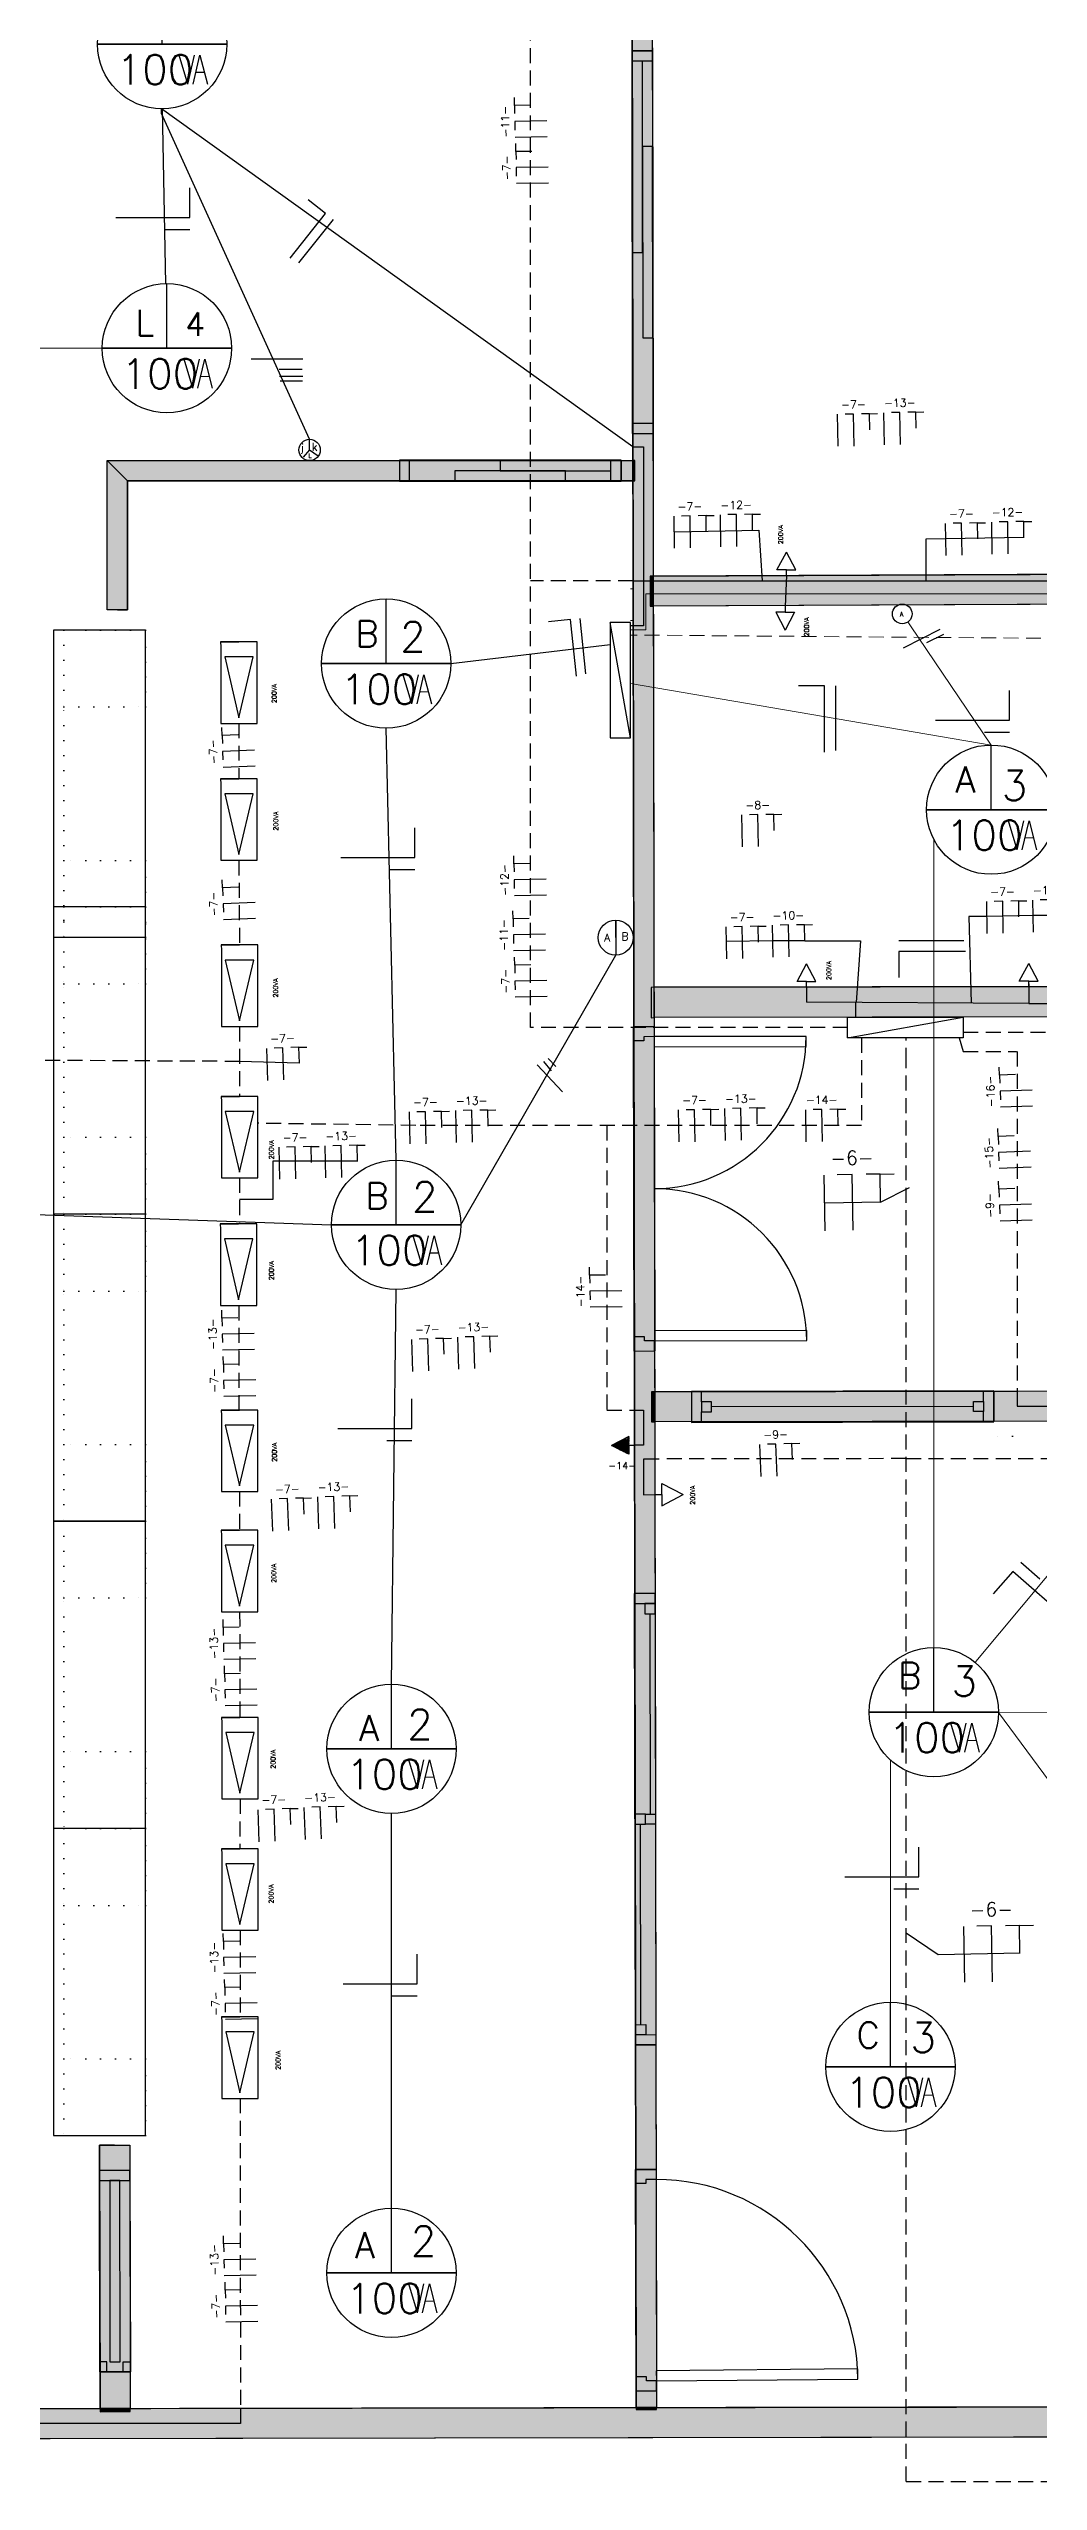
# Model space of a CAD drawing. Extents: x 15 to 36091, y -61 to 20359.
# Drawn here: x 11624 to 16537, y 242 to 12320 of the extents above; entities that cross this region are included whole.
import ezdxf
from ezdxf.enums import TextEntityAlignment as Align

# ---------------------------------------------------------------- set-up
doc = ezdxf.new("R2010")
doc.units = 0
doc.header["$LTSCALE"] = 297
doc.header["$MEASUREMENT"] = 0
for name, pattern in [('DASHED2', [0.375, 0.25, -0.125]), ('DOT', [0.25, 0, -0.25]), ('HIDDEN', [0.375, 0.25, -0.125])]:
    doc.linetypes.add(name, pattern=pattern)
doc.layers.get('0').update_dxf_attribs({"linetype": 'CONTINUOUS'})
for name, color, linetype in [('BUILDING_ENVELOPE', 7, 'CONTINUOUS'), ('circuito6', 170, 'DASHED2'), ('circuito7', 20, 'CONTINUOUS'), ('circuito8', 50, 'CONTINUOUS'), ('circuito9', 70, 'CONTINUOUS'), ('CIRCUITOS', 7, 'CONTINUOUS'), ('ENVELOPE_DE_CONSTRUçãO', 7, 'CONTINUOUS'), ('LEGENDAS', 7, 'CONTINUOUS'), ('MOVABLE_FURNISHINGS', 7, 'CONTINUOUS'), ('QUADROS', 1, 'CONTINUOUS'), ('tomadas1', 250, 'CONTINUOUS')]:
    doc.layers.add(name, color=color, linetype=linetype)
for name, color, linetype, lineweight in [('circuito1', 211, 'DASHED2', 20), ('circuito2', 10, 'CONTINUOUS', 30), ('circuito3', 100, 'CONTINUOUS', 20), ('circuito4', 50, 'CONTINUOUS', 30), ('circuito5', 130, 'CONTINUOUS', 20)]:
    doc.layers.add(name, color=color, linetype=linetype, lineweight=lineweight)
doc.styles.get("Standard").update_dxf_attribs({"font": 'txt.shx'})

# ---------------------------------------------------------------- blocks, each defined once
blk = doc.blocks.new('A$Ce5f4a9b8')
for p, q in [((321, 321), (321, 642)), ((321, 321), (0, 321)), ((0, 321), (642, 321)), ((642, 321), (321, 321))]:
    blk.add_line(p, q)
at = {"linetype": 'ByBlock'}
for p, q in [((449, 122), (406, 266)), ((449, 122), (482, 266)), ((475, 122), (509, 266)), ((509, 266), (546, 122)), ((489, 181), (531, 182))]:
    blk.add_line(p, q, dxfattribs=at)
blk.add_circle((321, 321), 321)
blk.add_text('100', height=148.2).set_placement((95, 120))
blk = doc.blocks.new('A$C8bd6be3f')
for p, q in [((146, 146), (57, 47)), ((146, 146), (146, 291)), ((146, 146), (146, 146)), ((146, 146), (146, 146)), ((146, 146), (146, 146)), ((146, 146), (146, 146)), ((146, 146), (146, 146)), ((146, 146), (146, 146)), ((146, 146), (146, 146)), ((146, 146), (146, 146)), ((146, 146), (146, 146)), ((146, 146), (146, 146)), ((146, 146), (146, 146)), ((146, 146), (146, 146)), ((146, 146), (146, 146)), ((146, 146), (146, 146)), ((146, 146), (146, 146)), ((146, 146), (146, 146)), ((146, 146), (146, 146)), ((146, 146), (146, 146)), ((146, 146), (146, 146)), ((146, 146), (146, 146)), ((146, 146), (261, 65)), ((291, 146), (291, 146)), ((291, 146), (291, 146))]:
    blk.add_line(p, q)
blk.add_circle((146, 146), 146)
blk = doc.blocks.new('A$C7d9de176')
for p, q in [((288, 740), (0, 740)), ((288, 0), (288, 740)), ((410, 740), (410, 19))]:
    blk.add_line(p, q)
blk = doc.blocks.new('A$Cbc6e8e41')
for p, q in [((87, 87), (87, 174)), ((87, 174), (87, 0))]:
    blk.add_line(p, q)
blk.add_circle((87, 87), 87)
at = {"char_height": 38.9, "attachment_point": 1}
for s, insert in [('A', (30, 106)), ('B', (116, 112))]:
    blk.add_mtext_dynamic_manual_height_columns(s, width=4.91, gutter_width=195, heights=[0], dxfattribs=dict(at, insert=insert))
blk = doc.blocks.new('A$C657a848f')
for p, q in [((147, 368), (0, 368)), ((147, 0), (147, 368)), ((208, 368), (208, 243))]:
    blk.add_line(p, q)
blk = doc.blocks.new('A$C4cfb3c52')
for p, q in [((126, 0), (0, 134)), ((31, 150), (69, 105)), ((55, 166), (92, 125))]:
    blk.add_line(p, q)
blk = doc.blocks.new('tomadasub')
at = {"layer": 'tomadas1', "linetype": 'ByBlock'}
for p, q in [((12660, 9598), (12388, 9598)), ((12388, 9598), (12390, 9560)), ((12388, 9598), (12524, 9598)), ((12660, 8992), (12660, 9598)), ((12390, 9560), (12390, 8992)), ((12524, 9486), (12419, 9486)), ((12419, 9486), (12524, 9034)), ((12524, 9034), (12630, 9486)), ((12630, 9486), (12524, 9486)), ((12390, 8992), (12660, 8992))]:
    blk.add_line(p, q, dxfattribs=at)
blk = doc.blocks.new('tomada')
at = {"layer": 'tomadas1', "color": 0, "linetype": 'ByBlock'}
for p, q in [((22843, 814), (22890, 902)), ((22936, 814), (22890, 902)), ((22890, 814), (22843, 814)), ((22890, 785), (22890, 814)), ((22890, 814), (22936, 814))]:
    blk.add_line(p, q, dxfattribs=at)
blk = doc.blocks.new('tomada1')
at = {"layer": 'tomadas1', "color": 0, "linetype": 'ByBlock'}
for p, q in [((22646, 839), (22701, 945)), ((22756, 839), (22701, 945)), ((22701, 945), (22701, 839)), ((22701, 839), (22646, 839)), ((22701, 805), (22701, 839)), ((22701, 839), (22756, 839))]:
    blk.add_line(p, q, dxfattribs=at)
at = {"layer": 'tomadas1', "linetype": 'ByBlock'}
for p, q in [((22655, 857), (22701, 905)), ((22701, 911), (22662, 869)), ((22667, 879), (22701, 917)), ((22701, 924), (22672, 889)), ((22678, 901), (22701, 927)), ((22701, 933), (22685, 914)), ((22685, 914), (22690, 924)), ((22690, 924), (22701, 937)), ((22701, 940), (22696, 936)), ((22701, 937), (22701, 940)), ((22701, 927), (22701, 933)), ((22701, 917), (22701, 924)), ((22701, 905), (22701, 911)), ((22649, 839), (22701, 892)), ((22653, 839), (22649, 839)), ((22701, 897), (22651, 849)), ((22651, 849), (22655, 857)), ((22701, 887), (22653, 839)), ((22657, 839), (22701, 881)), ((22663, 839), (22657, 839)), ((22662, 869), (22667, 879)), ((22701, 876), (22663, 839)), ((22666, 839), (22701, 870)), ((22672, 839), (22666, 839)), ((22672, 889), (22678, 901)), ((22701, 866), (22672, 839)), ((22677, 839), (22701, 861)), ((22683, 839), (22677, 839)), ((22701, 856), (22683, 839)), ((22691, 839), (22701, 847)), ((22701, 892), (22701, 897)), ((22701, 881), (22701, 887)), ((22701, 870), (22701, 876)), ((22701, 861), (22701, 866)), ((22701, 847), (22701, 856))]:
    blk.add_line(p, q, dxfattribs=at)
blk = doc.blocks.new('tomada2')
at = {"layer": 'tomadas1', "linetype": 'ByBlock'}
for p, q in [((29391, 9636), (29327, 9710)), ((29327, 9700), (29406, 9606)), ((29421, 9577), (29327, 9680)), ((29327, 9663), (29438, 9546)), ((29453, 9516), (29327, 9646)), ((29327, 9646), (29327, 9626)), ((29327, 9626), (29466, 9492)), ((29468, 9461), (29327, 9610)), ((29327, 9610), (29327, 9596)), ((29327, 9596), (29451, 9461)), ((29431, 9461), (29327, 9580)), ((29327, 9580), (29327, 9566)), ((29327, 9566), (29416, 9461)), ((29394, 9461), (29327, 9549)), ((29327, 9549), (29327, 9536)), ((29327, 9536), (29374, 9461)), ((29361, 9461), (29327, 9508)), ((29327, 9508), (29327, 9484)), ((29327, 9484), (29348, 9461)), ((29374, 9461), (29361, 9461)), ((29371, 9674), (29391, 9636)), ((29416, 9461), (29394, 9461)), ((29406, 9606), (29421, 9577)), ((29451, 9461), (29431, 9461)), ((29438, 9546), (29453, 9516)), ((29466, 9492), (29482, 9461)), ((29482, 9461), (29468, 9461))]:
    blk.add_line(p, q, dxfattribs=at)
at = {"layer": 'tomadas1', "linetype": 'ByBlock', "xscale": 2.823590415479828, "yscale": 2.823590415479828, "zscale": 2.823590415479828}
blk.add_blockref('tomada1', (-34771, 7092), dxfattribs=at)
blk = doc.blocks.new('FASE_NEUTRO_TERRA')
for p, q in [((-0.15, -0.15), (-0.15, 0.15)), ((0, 0.15), (-0.08, 0.15)), ((0, -0.15), (0, 0.15)), ((0.15, 0.15), (0.075, 0.15)), ((0.15, 0), (0.15, 0.15)), ((0.15, 0.15), (0.225, 0.15))]:
    blk.add_line(p, q)
blk.add_attdef('FNT', text='', height=0.075).set_placement((0, 0.202), align=Align.CENTER)

msp = doc.modelspace()

# ---------------------------------------------------------------- hatches: boundary and pattern name
at = {"layer": 'BUILDING_ENVELOPE'}
for points in [[(14625, 9552), (14625, 9702), (14610, 9702), (14610, 9552)], [(19115, 9572), (14625, 9552), (14625, 9702), (19115, 9722)], [(14629, 7510), (14629, 7660), (14614, 7659), (14614, 7509)], [(19119, 7517), (14629, 7510), (14629, 7660), (19119, 7667)], [(14632, 5502), (14632, 5652), (14617, 5652), (14617, 5502)], [(19122, 5509), (14632, 5502), (14632, 5652), (19122, 5659)], [(12026, 1911), (12029, 604), (11879, 603), (11876, 1911), (11951, 1911)], [(19281, 466), (3981, 440), (4131, 590), (19131, 616)], [(12029, 604), (11879, 603), (11879, 588), (12029, 589)]]:
    msp.add_hatch(color=253, dxfattribs=at).paths.add_polyline_path(points)
at = {"layer": 'ENVELOPE_DE_CONSTRUçãO'}
for points in [[(14615, 15608), (14641, 608), (14541, 608), (14515, 15608)], [(11915, 9534), (11915, 10275), (12015, 10175), (12015, 9534), (11965, 9534)], [(11915, 10275), (14524, 10275), (14524, 10175), (12015, 10175)], [(14524, 10275), (14524, 10175), (14534, 10175), (14534, 10275)], [(14641, 608), (14541, 608), (14541, 598), (14641, 598)]]:
    msp.add_hatch(color=253, dxfattribs=at).paths.add_polyline_path(points)

# ---------------------------------------------------------------- linework, layer by layer
for p, q in [((12629, 10780), (12886, 10780)), ((12768, 10729), (12883, 10729)), ((12770, 10695), (12885, 10695)), ((12773, 10671), (12884, 10671)), ((15868, 9345), (16049, 9439)), ((16066, 9411), (15982, 9370))]:
    msp.add_line(p, q)
at = {"linetype": 'ByBlock'}
for p, q in [((14730, 9922), (15149, 9929)), ((15149, 9929), (15165, 9678)), ((16466, 9894), (15978, 9885)), ((15978, 9885), (15978, 9678)), ((16281, 8012), (16191, 8012)), ((16191, 8012), (16203, 7581)), ((16511, 8016), (16281, 8012)), ((16670, 8016), (16511, 8016)), ((15218, 7891), (14989, 7887)), ((15377, 7891), (15218, 7891)), ((15377, 7891), (15654, 7891)), ((15654, 7891), (15632, 7584)), ((12868, 7283), (12572, 7292)), ((13158, 6796), (12737, 6796)), ((12737, 6796), (12737, 6607)), ((15753, 6594), (15897, 6666)), ((12737, 6607), (12572, 6607)), ((15753, 6594), (15476, 6589)), ((16039, 2857), (15880, 2964)), ((16446, 2864), (16039, 2857))]:
    msp.add_line(p, q, dxfattribs=at)
msp.add_circle((15861, 9514), 48.8)
at = {"layer": 'BUILDING_ENVELOPE', "color": 7, "linetype": 'Continuous'}
for p, q in [((19115, 9722), (14625, 9702)), ((19115, 9572), (14625, 9552)), ((19119, 7667), (14629, 7660)), ((19119, 7517), (14629, 7510)), ((19122, 5659), (14632, 5652)), ((14815, 5652), (14815, 5502)), ((14865, 5652), (14815, 5652)), ((14815, 5652), (14815, 5502)), ((14865, 5602), (14865, 5652)), ((16215, 5579), (14915, 5577)), ((16265, 5654), (16315, 5655)), ((16265, 5604), (16265, 5654)), ((16315, 5655), (16315, 5505)), ((16315, 5655), (16315, 5505)), ((19122, 5509), (14632, 5502)), ((14815, 5502), (14865, 5502)), ((14865, 5502), (14865, 5552)), ((16265, 5504), (16265, 5554)), ((16315, 5505), (16265, 5504)), ((12027, 1785), (11877, 1785)), ((14539, 1791), (14639, 1791)), ((14539, 1741), (14539, 1791)), ((14539, 1791), (14639, 1791)), ((14539, 1721), (14539, 1741)), ((14589, 1721), (14539, 1721)), ((14639, 1741), (14589, 1741)), ((14589, 1741), (14589, 1721)), ((14639, 1791), (14639, 1741)), ((12028, 785), (11878, 785)), ((14591, 761), (14541, 761)), ((14541, 761), (14541, 741)), ((14541, 741), (14541, 691)), ((14591, 741), (14591, 761)), ((14641, 741), (14591, 741)), ((14641, 691), (14641, 741)), ((19131, 616), (4131, 590)), ((14541, 691), (14641, 691)), ((14541, 691), (14641, 691)), ((19281, 466), (3981, 440))]:
    msp.add_line(p, q, dxfattribs=at)
for points in [[(14625, 9552), (14625, 9702), (14610, 9702), (14610, 9552)], [(19115, 9572), (14625, 9552), (14625, 9702), (19115, 9722)], [(14629, 7510), (14629, 7660), (14614, 7659), (14614, 7509)], [(19119, 7517), (14629, 7510), (14629, 7660), (19119, 7667)], [(14632, 5502), (14632, 5652), (14617, 5652), (14617, 5502)], [(19122, 5509), (14632, 5502), (14632, 5652), (19122, 5659)], [(16315, 5657), (14815, 5654), (14815, 5499), (16315, 5502)], [(14865, 5552), (14915, 5552), (14915, 5602), (14865, 5602)], [(16265, 5554), (16215, 5554), (16215, 5604), (16265, 5604)], [(12026, 1911), (12029, 604), (11879, 603), (11876, 1911), (11951, 1911)], [(12031, 785), (12029, 1785), (11874, 1785), (11876, 785)], [(12027, 1785), (11877, 1785), (11877, 1735), (12027, 1735)], [(11978, 835), (11977, 1735), (11927, 1735), (11928, 835)], [(14536, 1791), (14538, 691), (14643, 691), (14641, 1791)], [(11878, 785), (11913, 785), (11913, 835), (11878, 835)], [(12028, 785), (11993, 785), (11993, 835), (12028, 835)], [(15640, 800), (14640, 791), (14641, 741), (15641, 750)], [(19281, 466), (3981, 440), (4131, 590), (19131, 616)], [(12029, 604), (11879, 603), (11879, 588), (12029, 589)]]:
    msp.add_lwpolyline(points, close=True, dxfattribs=at)
for points in [[(11951, 1911), (11876, 1911), (11879, 603)], [(11951, 1911), (12026, 1911), (12029, 604)]]:
    msp.add_lwpolyline(points, dxfattribs=at)
msp.add_arc((14641, 741), 1000, 0.5057, 90.1, dxfattribs=at)
at = {"layer": 'circuito1'}
msp.add_line((14525, 9481), (14512, 9481), dxfattribs=at)
at = {"layer": 'circuito1', "linetype": 'HIDDEN'}
msp.add_line((24123, 9334), (14512, 9409), dxfattribs=at)
at = {"layer": 'circuito2', "linetype": 'ByBlock'}
for p, q in [((14512, 8898), (14411, 9472)), ((13326, 1598), (13326, 3558))]:
    msp.add_line(p, q, dxfattribs=at)
at = {"layer": 'circuito2'}
for p, q in [((14411, 9361), (13620, 9266)), ((13349, 6801), (13299, 8946)), ((13670, 6480), (14439, 7820)), ((10663, 6564), (13028, 6480)), ((13326, 4200), (13349, 6160))]:
    msp.add_line(p, q, dxfattribs=at)
at = {"layer": 'circuito3'}
for p, q in [((15902, 9455), (15889, 9474)), ((16303, 8863), (15902, 9455)), ((14512, 9168), (16303, 8863)), ((16018, 4381), (16018, 8395)), ((17138, 5406), (16235, 4323)), ((16235, 4323), (16223, 4307)), ((16339, 4060), (17964, 4062)), ((17928, 1901), (16339, 4060)), ((15803, 2620), (15803, 3822))]:
    msp.add_line(p, q, dxfattribs=at)
at = {"layer": 'circuito4'}
for p, q in [((14524, 10343), (12184, 12022)), ((12919, 10381), (12184, 11998)), ((12187, 12022), (12204, 11153)), ((11890, 10833), (9145, 10830))]:
    msp.add_line(p, q, dxfattribs=at)
at = {"layer": 'circuito4', "linetype": 'ByBlock'}
for p, q in [((12184, 11998), (12184, 12022)), ((14524, 10343), (14576, 10343)), ((14576, 10343), (14576, 9454)), ((14576, 9454), (14512, 9454))]:
    msp.add_line(p, q, dxfattribs=at)
at = {"layer": 'circuito5'}
for p, q in [((14525, 9639), (14512, 9639)), ((14589, 9613), (14625, 9613)), ((14625, 9613), (19115, 9613))]:
    msp.add_line(p, q, dxfattribs=at)
at = {"layer": 'circuito5', "linetype": 'ByBlock'}
for p, q in [((14589, 9613), (14589, 9435)), ((14589, 9435), (14512, 9435))]:
    msp.add_line(p, q, dxfattribs=at)
at = {"layer": 'circuito6', "linetype": 'DASHED2'}
for p, q in [((15880, 7285), (15880, 7409)), ((15880, 242), (15880, 7285)), ((15880, 242), (24010, 242))]:
    msp.add_line(p, q, dxfattribs=at)
at = {"layer": 'circuito6', "linetype": 'DOT'}
msp.add_line((16408, 5432), (16269, 5432), dxfattribs=at)
at = {"layer": 'circuito7', "linetype": 'DASHED2'}
for p, q in [((14015, 7460), (14015, 12482)), ((14525, 9678), (14015, 9678)), ((15590, 7460), (14015, 7460))]:
    msp.add_line(p, q, dxfattribs=at)
at = {"layer": 'circuito7', "linetype": 'ByBlock'}
for p, q in [((14525, 9678), (19201, 9678)), ((15286, 9705), (15280, 9551)), ((15385, 7661), (15385, 7586)), ((16489, 7677), (16489, 7579)), ((16489, 7579), (15386, 7586)), ((15630, 7511), (15630, 7584)), ((16489, 7579), (17035, 7579))]:
    msp.add_line(p, q, dxfattribs=at)
at = {"layer": 'circuito8', "linetype": 'DASHED2'}
for p, q in [((12568, 8971), (12568, 8695)), ((12568, 8290), (12571, 7870)), ((12572, 7466), (12571, 7118)), ((15659, 7409), (15659, 6974)), ((12572, 7292), (7185, 7320)), ((13446, 6974), (12662, 6985)), ((15659, 6974), (13446, 6974)), ((14395, 6974), (14395, 5561)), ((12572, 6714), (12572, 6485)), ((12568, 6080), (12568, 5561)), ((14395, 5561), (14532, 5561)), ((12572, 5157), (12572, 4964)), ((12572, 4560), (12573, 4035)), ((12574, 3630), (12573, 3383)), ((12574, 2979), (12574, 2548)), ((12574, 2144), (12576, 605))]:
    msp.add_line(p, q, dxfattribs=at)
at = {"layer": 'circuito8', "linetype": 'ByBlock'}
for p, q in [((14532, 5561), (14576, 5561)), ((14576, 5561), (14576, 5386)), ((14576, 5386), (14531, 5386)), ((12576, 605), (12576, 530)), ((12576, 530), (7859, 530))]:
    msp.add_line(p, q, dxfattribs=at)
at = {"layer": 'circuito9', "linetype": 'DASHED2'}
for p, q in [((16143, 7409), (16164, 7341)), ((16164, 7341), (16429, 7341)), ((16432, 7341), (16432, 5655)), ((15880, 5320), (14633, 5318)), ((15880, 5320), (17584, 5323))]:
    msp.add_line(p, q, dxfattribs=at)
at = {"layer": 'circuito9', "linetype": 'ByBlock'}
for p, q in [((16432, 5655), (16432, 5580)), ((16432, 5580), (17584, 5582)), ((14633, 5318), (14577, 5318)), ((14577, 5318), (14577, 5140)), ((14577, 5140), (14633, 5141))]:
    msp.add_line(p, q, dxfattribs=at)
at = {"layer": 'CIRCUITOS', "linetype": 'DASHED2'}
msp.add_line((16164, 7438), (21140, 7438), dxfattribs=at)
at = {"layer": 'ENVELOPE_DE_CONSTRUçãO', "color": 7, "linetype": 'Continuous'}
for p, q in [((14515, 15608), (14541, 608)), ((14615, 15608), (14641, 608)), ((14521, 12309), (14621, 12309)), ((14524, 10409), (14624, 10409)), ((11915, 10275), (14524, 10275)), ((13365, 10275), (13365, 10175)), ((14465, 10275), (14465, 10175)), ((12015, 10175), (14524, 10175)), ((14529, 7464), (14629, 7465)), ((14529, 7464), (14629, 7465)), ((14529, 7414), (14529, 7464)), ((14529, 7394), (14529, 7414)), ((14579, 7394), (14529, 7394)), ((14629, 7415), (14579, 7414)), ((14579, 7414), (14579, 7394)), ((14629, 7465), (14629, 7415)), ((14582, 5924), (14532, 5924)), ((14532, 5924), (14532, 5904)), ((14582, 5904), (14582, 5924)), ((14532, 5904), (14532, 5854)), ((14532, 5854), (14632, 5855)), ((14532, 5854), (14632, 5855)), ((14632, 5905), (14582, 5904)), ((14632, 5855), (14632, 5905)), ((14634, 4650), (14534, 4650)), ((14611, 3555), (14609, 4550)), ((14563, 2510), (14561, 3505)), ((14638, 2410), (14538, 2409))]:
    msp.add_line(p, q, dxfattribs=at)
for points in [[(14615, 15608), (14641, 608), (14541, 608), (14515, 15608)], [(14518, 12309), (14521, 10409), (14626, 10409), (14623, 12309)], [(14521, 12309), (14621, 12309), (14621, 12259), (14521, 12259)], [(14521, 12259), (14522, 11309), (14572, 11309), (14571, 12259)], [(14571, 11834), (14573, 10884), (14623, 10884), (14621, 11834)], [(14524, 10409), (14624, 10409), (14624, 10459), (14524, 10459)], [(11915, 9534), (11915, 10275), (12015, 10175), (12015, 9534), (11965, 9534)], [(11915, 10275), (14524, 10275), (14524, 10175), (12015, 10175)], [(14465, 10278), (13365, 10278), (13365, 10173), (14465, 10173)], [(13365, 10275), (13365, 10175), (13415, 10175), (13415, 10275)], [(14415, 10275), (13865, 10275), (13865, 10225), (14415, 10225)], [(14465, 10275), (14465, 10175), (14415, 10175), (14415, 10275)], [(14524, 10275), (14524, 10175), (14534, 10175), (14534, 10275)], [(14190, 10225), (13640, 10225), (13640, 10175), (14190, 10175)], [(14526, 7464), (14529, 5854), (14634, 5855), (14632, 7465)], [(15384, 7416), (14629, 7415), (14629, 7365), (15384, 7366)], [(15387, 5956), (14632, 5955), (14632, 5905), (15387, 5906)], [(14640, 2410), (14636, 4650), (14531, 4650), (14535, 2409)], [(14634, 4650), (14534, 4650), (14534, 4600), (14634, 4600)], [(14584, 4600), (14584, 4550), (14634, 4550), (14634, 4600)], [(14536, 3555), (14536, 3505), (14586, 3505), (14586, 3555)], [(14586, 3505), (14586, 3555), (14636, 3555), (14636, 3505)], [(14538, 2459), (14538, 2509), (14588, 2510), (14588, 2460)], [(14638, 2410), (14538, 2409), (14538, 2459), (14638, 2460)], [(14641, 608), (14541, 608), (14541, 598), (14641, 598)]]:
    msp.add_lwpolyline(points, close=True, dxfattribs=at)
for points in [[(11965, 9534), (11915, 9534), (11915, 10275)], [(11965, 9534), (12015, 9534), (12015, 10175)]]:
    msp.add_lwpolyline(points, dxfattribs=at)
for centre, start, end in [((14629, 7415), 270.1, 0.1), ((14632, 5905), 0.1, 90.1)]:
    msp.add_arc(centre, 755, start, end, dxfattribs=at)
at = {"layer": 'MOVABLE_FURNISHINGS', "color": 7, "linetype": 'DOT'}
for p, q in [((11699, 8290), (11699, 9052)), ((11699, 6916), (11699, 7678)), ((11699, 5390), (11699, 6152)), ((11699, 3866), (11699, 4628)), ((11699, 2340), (11699, 3102))]:
    msp.add_line(p, q, dxfattribs=at)
at = {"layer": 'MOVABLE_FURNISHINGS', "color": 7, "linetype": 'Continuous'}
for points in [[(11648, 7909), (12105, 7909), (12105, 9433), (11648, 9433)], [(11648, 6535), (12105, 6535), (12105, 8059), (11648, 8059)], [(11648, 5009), (12105, 5009), (12105, 6533), (11648, 6533)], [(11648, 3485), (12105, 3485), (12105, 5009), (11648, 5009)], [(11648, 1959), (12105, 1959), (12105, 3483), (11648, 3483)]]:
    msp.add_lwpolyline(points, close=True, dxfattribs=at)
at = {"layer": 'MOVABLE_FURNISHINGS', "color": 7, "linetype": 'DOT'}
for points in [[(11699, 9052), (12105, 9052), (12105, 9433), (11699, 9433)], [(11699, 7909), (12105, 7909), (12105, 8290), (11699, 8290)], [(11699, 7678), (12105, 7678), (12105, 8059), (11699, 8059)], [(11699, 6535), (12105, 6535), (12105, 6916), (11699, 6916)], [(11699, 6152), (12105, 6152), (12105, 6533), (11699, 6533)], [(11699, 5009), (12105, 5009), (12105, 5390), (11699, 5390)], [(11699, 4628), (12105, 4628), (12105, 5009), (11699, 5009)], [(11699, 3485), (12105, 3485), (12105, 3866), (11699, 3866)], [(11699, 3102), (12105, 3102), (12105, 3483), (11699, 3483)], [(11699, 1959), (12105, 1959), (12105, 2340), (11699, 2340)]]:
    msp.add_lwpolyline(points, close=True, dxfattribs=at)
at = {"layer": 'QUADROS', "linetype": 'ByBlock'}
msp.add_line((15590, 7409), (16164, 7511), dxfattribs=at)
at = {"layer": 'QUADROS'}
msp.add_lwpolyline([(14411, 8898), (14512, 8898), (14512, 9472), (14411, 9472)], close=True, dxfattribs=at)
at = {"layer": 'QUADROS', "extrusion": (-7.4988e-33, -1.22465e-16, -1)}
msp.add_lwpolyline([(-15590, 7409), (-15590, 7511), (-16164, 7511), (-16164, 7409)], close=True, dxfattribs=at)
at = {"layer": 'tomadas1', "linetype": 'ByBlock'}
for p, q in [((14667, 5141), (14667, 5196)), ((14667, 5196), (14773, 5141)), ((14633, 5141), (14667, 5141)), ((14667, 5141), (14667, 5086)), ((14667, 5086), (14773, 5141))]:
    msp.add_line(p, q, dxfattribs=at)

# ---------------------------------------------------------------- block references
for name, p in [('A$Ce5f4a9b8', (11866, 12022)), ('A$Ce5f4a9b8', (11890, 10512)), ('A$Ce5f4a9b8', (12978, 8946)), ('A$Ce5f4a9b8', (15982, 8221)), ('A$Cbc6e8e41', (14352, 7820)), ('A$Ce5f4a9b8', (13028, 6160)), ('A$Ce5f4a9b8', (15697, 3740)), ('A$Ce5f4a9b8', (13005, 3558)), ('A$Ce5f4a9b8', (15482, 1979)), ('A$Ce5f4a9b8', (13005, 956))]:
    msp.add_blockref(name, p)
for p, rotation in [((11957, 11629), 270), ((16026, 9133), 270), ((13074, 8452), 270), ((13059, 5617), 270), ((16590, 4407), 48.8993079735133), ((15576, 3390), 270), ((13085, 2859), 270)]:
    msp.add_blockref('A$C657a848f', p, dxfattribs=dict(rotation=rotation))
for p, xscale, yscale, zscale, rotation in [((12737, 11348), 0.3822952688176521, 0.3822952688176521, 0.3822952688176521, 321.6369218696322), ((14134, 9193), 0.3822952688176521, 0.3822952688176521, 0.3822952688176521, 5.980284759332797), ((16175, 7709), 0.4461122079929736, 0.4461122079929736, 0.4461122079929736, 90.00000000001245)]:
    msp.add_blockref('A$C7d9de176', p, dxfattribs=dict(xscale=xscale, yscale=yscale, zscale=zscale, rotation=rotation))
for name, p, xscale, yscale, zscale in [('A$C8bd6be3f', (12866, 10275), 0.3637294409577436, 0.3637294409577436, 0.3637294409577436), ('A$C7d9de176', (15346, 8827), 0.4461122079929736, 0.4461122079929736, 0.4461122079929736)]:
    msp.add_blockref(name, p, dxfattribs=dict(xscale=xscale, yscale=yscale, zscale=zscale))
at = {"linetype": 'ByBlock'}
msp.add_blockref('A$C4cfb3c52', (14049, 7141), dxfattribs=at)
at = {"layer": 'CIRCUITOS'}
for p, xscale, yscale, zscale, rotation, values in [((14017, 11960), 529.6691915631401, 529.6691915631401, 529.6691915631401, 90.9951453270413, {'FNT': '-11-'}), ((14024, 11731), 529.6691915631401, 529.6691915631401, 529.6691915631401, 90.9951453270413, {'FNT': '-7-'}), ((15621, 10427), 529.6691915631403, 529.6691915631403, 529.6691915631403, 0.9951453270412859, {'FNT': '-7-'}), ((15851, 10435), 529.6691915631403, 529.6691915631403, 529.6691915631403, 0.9951453270412859, {'FNT': '-13-'}), ((14809, 9921), 529.6691915631403, 529.6691915631403, 529.6691915631403, 0.9951453270412863, {'FNT': '-7-'}), ((15039, 9928), 529.6691915631403, 529.6691915631403, 529.6691915631403, 0.9951453270412862, {'FNT': '-12-'}), ((16157, 9885), 529.6691915631403, 529.6691915631403, 529.6691915631403, 0.9951453270412863, {'FNT': '-7-'}), ((16386, 9892), 529.6691915631403, 529.6691915631403, 529.6691915631403, 0.9951453270412863, {'FNT': '-12-'}), ((12567, 8834), 529.6691915631403, 529.6691915631403, 529.6691915631403, 91.99029065408236, {'FNT': '-7-'}), ((15146, 8438), 529.6691915631397, 529.6691915631397, 529.6691915631397, 0.9951453270413106, {'FNT': '-8-'}), ((14014, 8195), 529.6691915631405, 529.6691915631405, 529.6691915631405, 90.9951453270413, {'FNT': '-12-'}), ((12569, 8078), 529.6691915631403, 529.6691915631403, 529.6691915631403, 91.99029065408236, {'FNT': '-7-'}), ((16361, 8008), 529.6691915631395, 529.6691915631395, 529.6691915631395, 0.9951453270413108, {'FNT': '-7-'}), ((16590, 8015), 529.6691915631395, 529.6691915631395, 529.6691915631395, 0.9951453270413108, {'FNT': '-10-'}), ((14010, 7922), 529.6691915631401, 529.6691915631401, 529.6691915631401, 90.9951453270413, {'FNT': '-11-'}), ((15068, 7882), 529.6691915631395, 529.6691915631395, 529.6691915631395, 0.9951453270413108, {'FNT': '-7-'}), ((15298, 7890), 529.6691915631395, 529.6691915631395, 529.6691915631395, 0.9951453270413108, {'FNT': '-10-'}), ((14018, 7692), 529.6691915631401, 529.6691915631401, 529.6691915631401, 90.9951453270413, {'FNT': '-7-'}), ((12789, 7280), 529.6691915631403, 529.6691915631403, 529.6691915631403, 1.990290654082346, {'FNT': '-7-'}), ((16426, 7147), 529.6691915631403, 529.6691915631403, 529.6691915631403, 91.99029065408236, {'FNT': '-16-'}), ((15062, 6980), 529.6691915631403, 529.6691915631403, 529.6691915631403, 0.9951453270412854, {'FNT': '-13-'}), ((13496, 6963), 529.6691915631403, 529.6691915631403, 529.6691915631403, 0.9951453270412852, {'FNT': '-7-'}), ((13726, 6970), 529.6691915631403, 529.6691915631403, 529.6691915631403, 0.9951453270412852, {'FNT': '-13-'}), ((14832, 6973), 529.6691915631403, 529.6691915631403, 529.6691915631403, 0.9951453270412854, {'FNT': '-7-'}), ((15463, 6974), 529.6691915631403, 529.6691915631403, 529.6691915631403, 0.9951453270412852, {'FNT': '-14-'}), ((12849, 6788), 529.6691915631403, 529.6691915631403, 529.6691915631403, 0.9951453270412854, {'FNT': '-7-'}), ((13078, 6795), 529.6691915631403, 529.6691915631403, 529.6691915631403, 0.9951453270412854, {'FNT': '-13-'}), ((16419, 6843), 529.6691915631403, 529.6691915631403, 529.6691915631403, 91.99029065408236, {'FNT': '-15-'}), ((15615, 6592), 923.3854918434472, 923.3854918434472, 923.3854918434472, 0.9951453270413108, {'FNT': '-6-'}), ((16423, 6581), 529.6691915631403, 529.6691915631403, 529.6691915631403, 91.99029065408236, {'FNT': '-9-'}), ((14390, 6152), 529.6691915631403, 529.6691915631403, 529.6691915631403, 90.9951453270413, {'FNT': '-14-'}), ((12565, 5940), 529.6691915631403, 529.6691915631403, 529.6691915631403, 90.9951453270413, {'FNT': '-13-'}), ((13508, 5835), 529.6691915631403, 529.6691915631403, 529.6691915631403, 1.990290654082346, {'FNT': '-7-'}), ((13737, 5846), 529.6691915631403, 529.6691915631403, 529.6691915631403, 1.990290654082346, {'FNT': '-13-'}), ((12572, 5710), 529.6691915631403, 529.6691915631403, 529.6691915631403, 90.9951453270413, {'FNT': '-7-'}), ((15237, 5313), 529.6691915631403, 529.6691915631403, 529.6691915631403, 1.990290654082346, {'FNT': '-9-'}), ((13042, 5053), 529.6691915631403, 529.6691915631403, 529.6691915631403, 1.990290654082346, {'FNT': '-13-'}), ((12813, 5042), 529.6691915631403, 529.6691915631403, 529.6691915631403, 1.990290654082346, {'FNT': '-7-'}), ((12571, 4404), 529.6691915631403, 529.6691915631403, 529.6691915631403, 90.9951453270413, {'FNT': '-13-'}), ((12578, 4174), 529.6691915631403, 529.6691915631403, 529.6691915631403, 90.9951453270413, {'FNT': '-7-'}), ((12746, 3500), 529.6691915631403, 529.6691915631403, 529.6691915631403, 1.990290654082346, {'FNT': '-7-'}), ((12975, 3511), 529.6691915631403, 529.6691915631403, 529.6691915631403, 1.990290654082346, {'FNT': '-13-'}), ((16307, 2861), 923.3854918434472, 923.3854918434472, 923.3854918434472, 0.9951453270413108, {'FNT': '-6-'}), ((12572, 2845), 529.6691915631403, 529.6691915631403, 529.6691915631403, 90.9951453270413, {'FNT': '-13-'}), ((12579, 2616), 529.6691915631403, 529.6691915631403, 529.6691915631403, 90.9951453270413, {'FNT': '-7-'}), ((12573, 1344), 529.6691915631403, 529.6691915631403, 529.6691915631403, 90.9951453270413, {'FNT': '-13-'}), ((12581, 1114), 529.6691915631403, 529.6691915631403, 529.6691915631403, 90.9951453270413, {'FNT': '-7-'})]:
    msp.add_blockref('FASE_NEUTRO_TERRA', p, dxfattribs=dict(at, xscale=xscale, yscale=yscale, zscale=zscale, rotation=rotation)).add_auto_attribs(values)
at = {"layer": 'tomadas1', "linetype": 'ByBlock'}
for p in [(-7604, 8919), (-7504, 6875), (-6401, 6877)]:
    msp.add_blockref('tomada', p, dxfattribs=at)
at = {"layer": 'tomadas1', "linetype": 'ByBlock', "rotation": 180}
msp.add_blockref('tomada', (38170, 10336), dxfattribs=at)
at = {"layer": 'tomadas1', "linetype": 'ByBlock', "xscale": 0.6679866069573245, "yscale": 0.6679866069573245, "zscale": 0.6679866069573245}
for p in [(4202, 2964), (4202, 2284), (4205, 1459), (4205, 707), (4201, 74), (4205, -850), (4205, -1447), (4207, -2376), (4207, -3028), (4207, -3863)]:
    msp.add_blockref('tomadasub', p, dxfattribs=at)
at = {"layer": 'tomadas1', "linetype": 'ByBlock', "xscale": 0.284295121031884, "yscale": 0.284295121031884, "zscale": 0.284295121031884, "rotation": 89.99999999999999}
msp.add_blockref('tomada2', (17193, -2952), dxfattribs=at)

# ---------------------------------------------------------------- texts
at = {"attachment_point": 1}
for s, width, gutter_width, insert, char_height in [('L', 64.97, 643, (12054, 11023), 129), ('4', 30.26, 580, (12302, 11010), 116), ('j', 11.71, 180, (12875, 10359), 36), ('L', 16.61, 105, (12914, 10310), 21.1), ('k', 4.91, 195, (12930, 10363), 38.9), ('B', 64.97, 643, (13146, 9480), 129), ('2', 108.51, 746, (13368, 9475), 149), ('A', 11.64, 115, (15849, 9524), 23.1), ('A', 64.97, 643, (16125, 8756), 129), ('3', 108.51, 746, (16354, 8737), 149), ('B', 64.97, 643, (13196, 6689), 129), ('2', 108.51, 746, (13427, 6694), 149), ('B', 64.97, 643, (15840, 4308), 129), ('3', 108.51, 746, (16105, 4290), 149), ('A', 64.97, 643, (13165, 4047), 129), ('2', 108.51, 746, (13403, 4075), 149), ('C', 64.97, 643, (15634, 2522), 129), ('3', 108.51, 746, (15901, 2521), 149), ('A', 64.97, 643, (13144, 1479), 129), ('2', 108.51, 746, (13421, 1509), 149)]:
    msp.add_mtext_dynamic_manual_height_columns(s, width=width, gutter_width=gutter_width, heights=[0], dxfattribs=dict(at, insert=insert, char_height=char_height))
at = {"linetype": 'ByBlock', "insert": (14401, 5302), "char_height": 35.2, "attachment_point": 1}
msp.add_mtext_dynamic_manual_height_columns('-14-', width=30.72, gutter_width=176, heights=[0], dxfattribs=at)
at = {"layer": 'LEGENDAS', "linetype": 'ByBlock', "char_height": 23.1, "attachment_point": 1, "rotation": 90}
for insert in [(15246, 9860), (15375, 9402), (12732, 9071), (12740, 8438), (15485, 7696), (12739, 7609), (12718, 6806), (12718, 6206), (12733, 5304), (14809, 5091), (12730, 4703), (12726, 3780), (12717, 3111), (12751, 2285)]:
    msp.add_mtext_dynamic_manual_height_columns('200VA', width=24.32, gutter_width=116, heights=[0], dxfattribs=dict(at, insert=insert))

doc.saveas('drawing.dxf')
